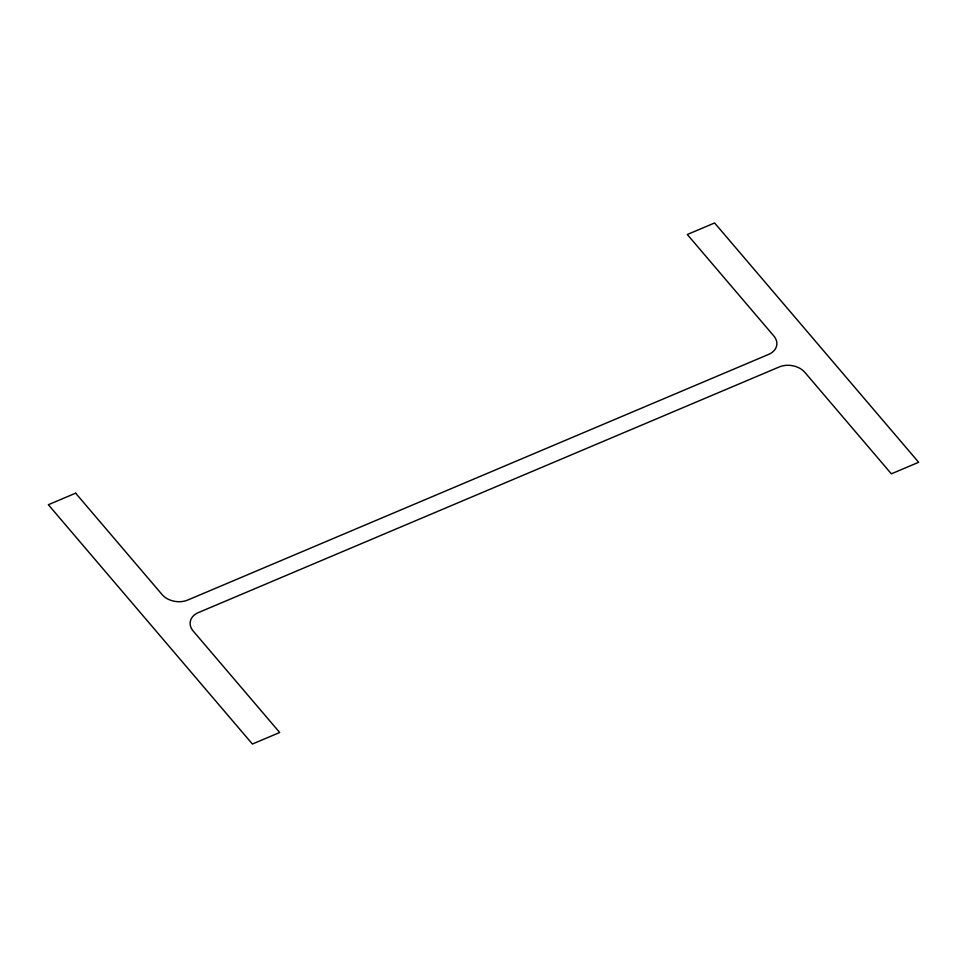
<?xml version="1.0" encoding="UTF-8"?>
<svg xmlns="http://www.w3.org/2000/svg" width="967" height="967" viewBox="0 0 967 967"><rect width="100%" height="100%" fill="white"/><g stroke="black" fill="none" stroke-linecap="round" stroke-linejoin="round"><path stroke-width="1.45" d="M75.644 493.17L48.35 504.714L252.399 744.034L279.693 732.502L193.17 631.016A18.53 13.478 7.5 0 1 198.404 612.582L779.269 366.94A18.53 13.478 7.5 0 1 804.834 372.343L891.356 473.83L918.65 462.286L714.601 222.966L687.307 234.498L773.83 335.984A18.53 13.478 7.5 0 1 768.596 354.418L187.731 600.06A18.53 13.478 7.5 0 1 162.166 594.657L75.644 493.17"/></g></svg>
